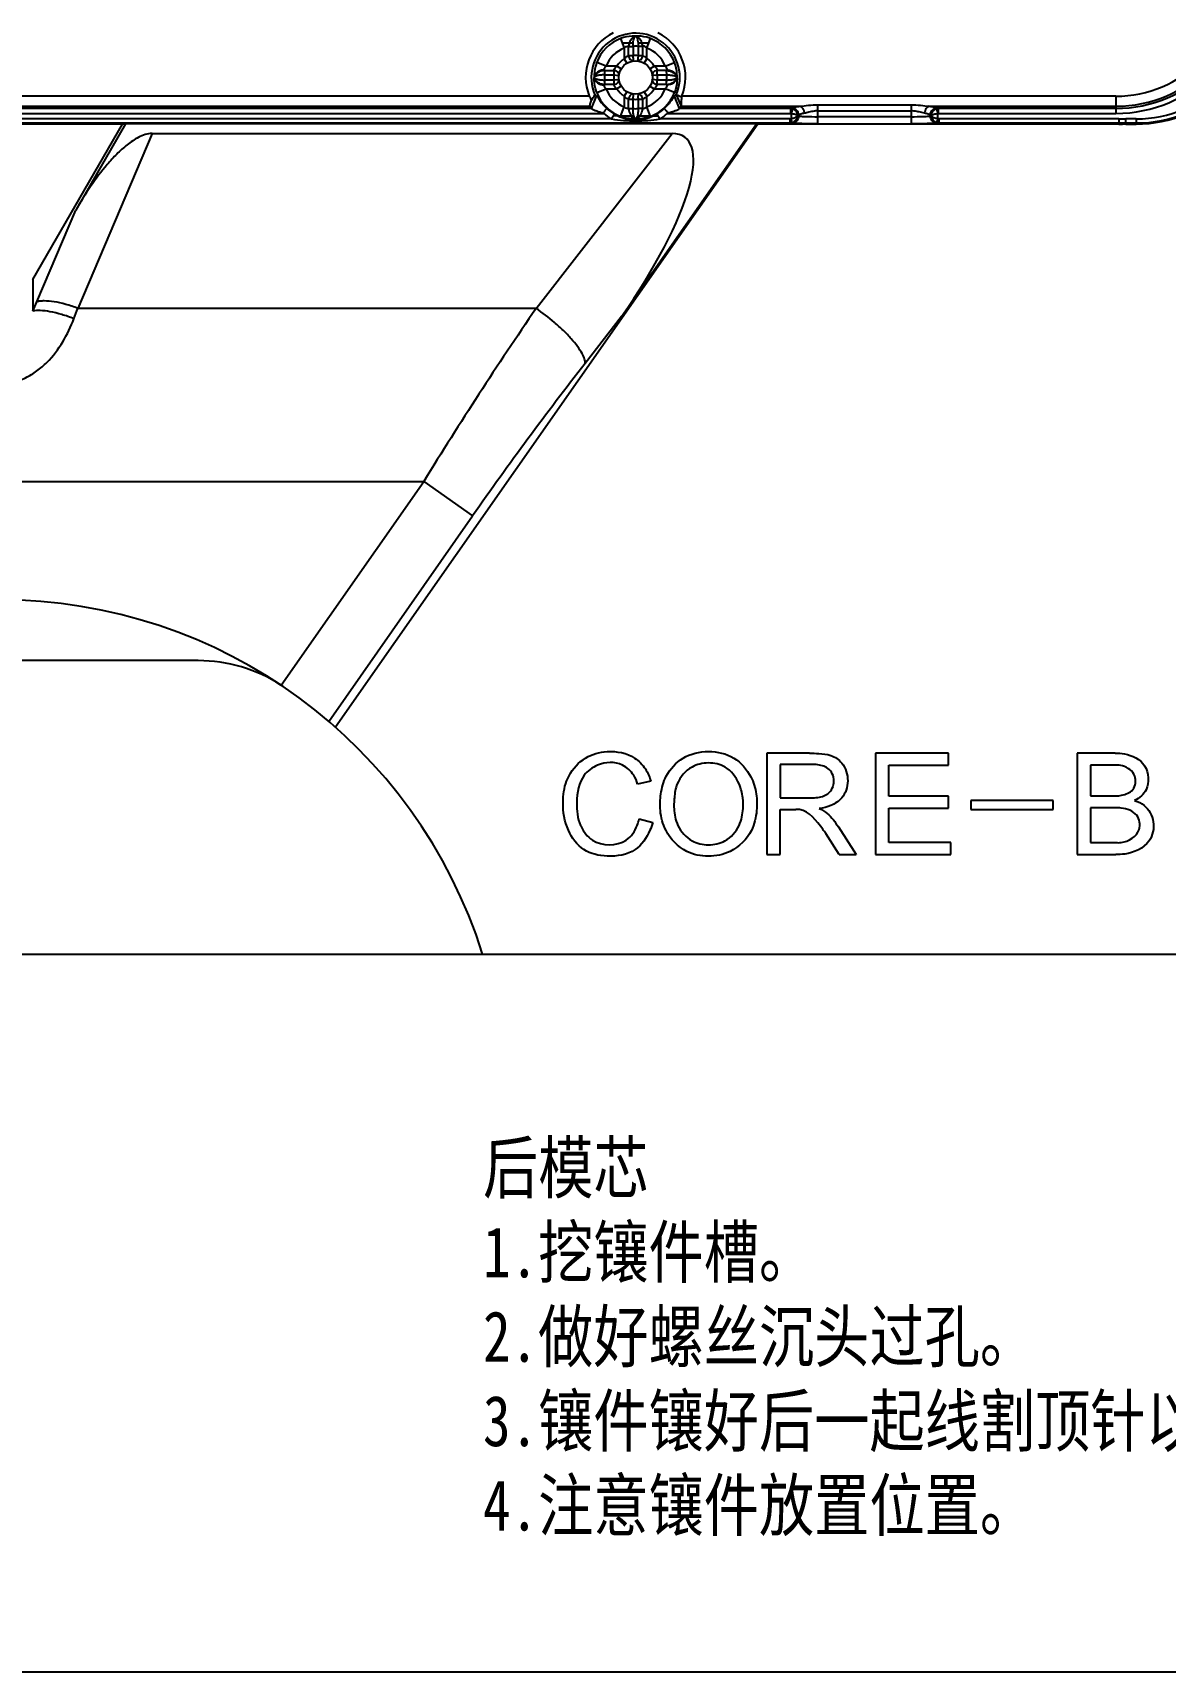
# Model space of a CAD drawing. Header units: millimetres. Extents: x -174 to 1895, y -261 to 458.
# Drawn here: x 161.5 to 273.4, y -18.4 to 143.5 of the extents above; entities that cross this region are included whole.
import ezdxf

# ---------------------------------------------------------------- set-up
doc = ezdxf.new("R2010")
doc.units = ezdxf.units.MM
doc.header["$LTSCALE"] = 16.335
doc.linetypes.add('HIDDEN', pattern=[0.2, 0.1, -0.1])
doc.layers.get('0').update_dxf_attribs({"linetype": 'CONTINUOUS'})
doc.layers.add('202', color=7, linetype='CONTINUOUS')
doc.styles.get("Standard").update_dxf_attribs({"font": 'txt', "width": 0.8})

msp = doc.modelspace()

# ---------------------------------------------------------------- linework, layer by layer
msp.add_lwpolyline([(-71.082, 385.971), (492.08, 385.971), (492.08, -18.425), (-71.082, -18.425)], close=True)
at = {"layer": '202', "color": 7, "linetype": 'Continuous'}
for p, q in [((219.597, 142.946), (219.958, 142.011)), ((222.201, 142.011), (222.562, 142.946)), ((219.958, 142.011), (219.958, 140.948)), ((219.958, 140.948), (220.219, 140.519)), ((220.393, 141.248), (220.393, 142.161)), ((220.829, 141.248), (220.393, 141.248)), ((220.842, 141.138), (220.829, 141.248)), ((221.331, 141.248), (221.274, 140.755)), ((221.331, 142.174), (221.331, 141.248)), ((221.766, 141.248), (221.331, 141.248)), ((221.766, 142.161), (221.766, 141.248)), ((221.94, 140.519), (222.201, 140.948)), ((222.201, 140.948), (222.201, 142.011)), ((218.17, 140.223), (217.235, 140.584)), ((218.007, 139.353), (218.934, 139.353)), ((218.02, 139.788), (218.934, 139.788)), ((219.233, 140.223), (218.17, 140.223)), ((218.934, 139.788), (218.934, 139.353)), ((218.934, 139.353), (219.425, 139.287)), ((219.662, 139.962), (219.233, 140.223)), ((222.497, 139.962), (222.927, 140.223)), ((222.723, 139.353), (223.007, 139.327)), ((223.989, 140.223), (222.927, 140.223)), ((223.007, 139.327), (223.226, 139.353)), ((224.139, 139.788), (223.226, 139.788)), ((223.226, 139.353), (223.226, 139.788)), ((223.226, 139.353), (224.152, 139.353)), ((223.989, 140.223), (224.924, 140.584)), ((217.235, 137.619), (218.17, 137.98)), ((218.934, 138.85), (218.007, 138.85)), ((218.934, 138.415), (218.02, 138.415)), ((218.17, 137.98), (219.233, 137.98)), ((219.152, 138.876), (218.934, 138.85)), ((218.934, 138.85), (218.934, 138.415)), ((219.436, 138.85), (219.152, 138.876)), ((219.662, 138.241), (219.233, 137.98)), ((220.219, 137.684), (219.958, 137.255)), ((221.94, 137.684), (222.201, 137.255)), ((222.497, 138.241), (222.927, 137.98)), ((223.226, 138.85), (222.734, 138.916)), ((222.927, 137.98), (223.989, 137.98)), ((224.152, 138.85), (223.226, 138.85)), ((223.226, 138.415), (223.226, 138.85)), ((224.139, 138.415), (223.226, 138.415)), ((224.924, 137.619), (223.989, 137.98)), ((216.725, 136.047), (99.81, 136.047)), ((99.952, 136.26), (216.582, 136.26)), ((216.503, 137.255), (100.033, 137.255)), ((216.729, 136.033), (217.23, 137.261)), ((219.597, 135.257), (219.958, 136.192)), ((219.958, 137.255), (219.958, 136.192)), ((220.393, 136.955), (220.828, 136.955)), ((220.393, 136.042), (220.393, 136.955)), ((220.828, 136.955), (220.886, 137.449)), ((220.828, 136.029), (220.828, 136.955)), ((221.331, 137.458), (221.305, 137.174)), ((221.305, 137.174), (221.331, 136.955)), ((221.331, 136.955), (221.767, 136.955)), ((221.331, 136.955), (221.331, 136.029)), ((221.767, 136.956), (221.768, 136.041)), ((222.201, 136.192), (222.201, 137.255)), ((222.562, 135.257), (222.201, 136.192)), ((225.43, 136.033), (224.93, 137.261)), ((225.099, 137.375), (225.572, 136.252)), ((225.612, 137.154), (225.099, 137.374)), ((236.375, 136.047), (225.435, 136.047)), ((225.572, 136.26), (237.288, 136.26)), ((268.516, 137.255), (225.657, 137.255)), ((236.375, 136.047), (236.52, 136.103)), ((236.375, 136.047), (236.375, 135.549)), ((239.07, 136.403), (248.315, 136.403)), ((239.07, 134.525), (239.07, 136.403)), ((248.315, 136.403), (248.315, 134.525)), ((250.096, 136.26), (268.516, 136.26)), ((250.865, 136.103), (251.009, 136.047)), ((268.516, 136.047), (251.009, 136.047)), ((251.009, 135.549), (251.009, 136.047)), ((268.516, 137.255), (268.516, 135.549)), ((80.202, 134.605), (236.332, 134.605)), ((218.694, 135.007), (97.84, 135.007)), ((98.582, 135.547), (217.944, 135.549)), ((170.38, 134.496), (146.154, 134.496)), ((161.522, 119.157), (170.38, 134.496)), ((170.688, 134.52), (165.764, 125.993)), ((170.389, 134.497), (170.688, 134.52)), ((233.024, 134.52), (170.688, 134.52)), ((233.158, 134.496), (191.436, 74.911)), ((218.882, 135.325), (218.694, 135.007)), ((218.882, 135.325), (218.982, 135.489)), ((219.702, 115.495), (233.024, 134.52)), ((223.178, 135.489), (223.278, 135.325)), ((223.465, 135.007), (223.278, 135.325)), ((236.332, 135.007), (223.465, 135.007)), ((224.216, 135.549), (236.375, 135.549)), ((233.024, 134.52), (233.154, 134.497)), ((268.817, 134.496), (233.158, 134.496)), ((236.332, 135.007), (236.332, 134.605)), ((236.52, 134.587), (236.332, 134.605)), ((236.578, 136.008), (236.438, 135.54)), ((236.438, 135.54), (236.438, 135.024)), ((236.563, 134.647), (236.438, 135.024)), ((237.181, 135.406), (237.099, 135.375)), ((237.099, 135.298), (237.099, 135.375)), ((237.181, 135.29), (237.099, 135.298)), ((237.181, 135.29), (237.181, 135.406)), ((248.315, 135.228), (239.069, 135.228)), ((239.07, 135.806), (248.315, 135.806)), ((239.07, 134.525), (248.314, 134.525)), ((250.285, 135.375), (250.204, 135.406)), ((250.204, 135.406), (250.204, 135.29)), ((250.285, 135.298), (250.204, 135.29)), ((250.285, 135.375), (250.285, 135.298)), ((250.806, 136.008), (250.946, 135.54)), ((250.946, 135.024), (250.821, 134.647)), ((251.052, 134.605), (250.865, 134.587)), ((250.946, 135.024), (250.946, 135.54)), ((251.009, 135.549), (268.516, 135.549)), ((268.817, 135.007), (251.052, 135.007)), ((251.052, 135.007), (251.052, 134.605)), ((251.052, 134.605), (268.817, 134.605)), ((268.817, 135.007), (268.817, 134.497)), ((270.526, 135.007), (269.526, 135.016)), ((269.526, 134.497), (269.526, 135.007)), ((269.526, 134.605), (270.526, 134.605)), ((269.526, 134.497), (270.526, 134.497)), ((270.526, 135.007), (270.526, 134.497)), ((173.318, 133.564), (165.988, 116.297)), ((173.305, 133.564), (224.694, 133.564)), ((211.25, 116.297), (224.694, 133.564)), ((161.919, 116.937), (165.764, 125.993)), ((161.522, 119.157), (161.522, 116.012)), ((211.25, 116.297), (165.988, 116.297)), ((219.702, 115.495), (216.091, 110.856)), ((116.393, 99.196), (200.142, 99.196)), ((186.048, 79.068), (200.142, 99.196)), ((200.142, 99.196), (204.982, 95.807)), ((190.762, 75.498), (204.982, 95.807)), ((177.863, 81.497), (138.671, 81.497)), ((238.267, 72.347), (234.047, 72.347)), ((234.047, 72.347), (234.047, 62.347)), ((252.007, 72.347), (244.777, 72.347)), ((244.777, 72.347), (244.777, 62.347)), ((252.007, 71.167), (252.007, 72.347)), ((268.447, 72.347), (264.697, 72.347)), ((264.697, 72.347), (264.697, 62.347)), ((238.267, 71.247), (235.367, 71.247)), ((235.367, 71.247), (235.367, 67.937)), ((246.097, 71.167), (252.007, 71.167)), ((246.097, 68.107), (246.097, 71.167)), ((268.527, 71.167), (266.017, 71.167)), ((266.017, 71.167), (266.017, 68.147)), ((222.577, 69.607), (221.277, 69.297)), ((252.007, 68.107), (246.097, 68.107)), ((252.007, 66.937), (252.007, 68.107)), ((266.017, 68.147), (268.527, 68.147)), ((235.367, 67.937), (238.267, 67.937)), ((235.367, 66.787), (236.907, 66.787)), ((235.367, 62.347), (235.367, 66.787)), ((246.097, 66.937), (252.007, 66.937)), ((246.097, 63.527), (246.097, 66.937)), ((262.337, 67.667), (254.197, 67.667)), ((254.197, 67.667), (254.197, 66.787)), ((254.197, 66.787), (262.337, 66.787)), ((262.337, 66.787), (262.337, 67.667)), ((268.527, 66.967), (266.017, 66.967)), ((266.017, 66.967), (266.017, 63.527)), ((221.427, 65.857), (222.767, 65.517)), ((241.117, 65.067), (242.857, 62.347)), ((241.197, 62.347), (239.877, 64.427)), ((252.237, 63.527), (246.097, 63.527)), ((252.237, 62.347), (252.237, 63.527)), ((266.017, 63.527), (268.527, 63.527)), ((234.047, 62.347), (235.367, 62.347)), ((241.197, 62.347), (242.857, 62.347)), ((244.777, 62.347), (252.237, 62.347)), ((264.697, 62.347), (268.527, 62.347)), ((20.267, 52.497), (296.267, 52.497))]:
    msp.add_line(p, q, dxfattribs=at)
at = {"layer": '202', "color": 8, "linetype": 'HIDDEN'}
for p, q in [((219.425, 139.287), (219.436, 139.353)), ((219.435, 139.361), (219.436, 139.353)), ((221.274, 140.755), (221.331, 140.745)), ((221.339, 140.747), (221.331, 140.745)), ((222.734, 138.916), (222.723, 138.85)), ((222.725, 138.842), (222.723, 138.85)), ((220.821, 137.456), (220.828, 137.458)), ((220.886, 137.449), (220.828, 137.458))]:
    msp.add_line(p, q, dxfattribs=at)
for points in [[(219.436, 139.353), (219.434, 139.307), (219.435, 139.329), (219.436, 139.353)], [(220.828, 140.745), (220.814, 140.747), (220.828, 140.746), (220.828, 140.745)], [(220.828, 140.745), (220.852, 140.746), (220.875, 140.747), (220.828, 140.745)], [(221.331, 140.745), (221.285, 140.747), (221.307, 140.746), (221.331, 140.745)], [(222.723, 139.353), (222.724, 139.329), (222.725, 139.307), (222.723, 139.353)], [(219.436, 138.85), (219.435, 138.874), (219.434, 138.896), (219.436, 138.85)], [(222.723, 138.85), (222.725, 138.896), (222.724, 138.874), (222.723, 138.85)], [(220.828, 137.458), (220.874, 137.456), (220.852, 137.457), (220.828, 137.458)]]:
    msp.add_lwpolyline(points, dxfattribs=at)
at = {"layer": '202', "color": 7, "linetype": 'Continuous'}
msp.add_circle((221.08, 139.102), 1.658, dxfattribs=at)
for centre, radius, start, end in [((268.516, 149.051), 13.502, 270, 360), ((268.516, 149.051), 13.004, 270, 360), ((268.516, 149.051), 12.791, 270, 360), ((268.516, 149.051), 11.796, 270, 360), ((270.526, 147.041), 12.544, 270, 360), ((270.526, 147.041), 12.436, 270, 360), ((270.526, 147.041), 12.034, 270, 360), ((221.08, 139.102), 4.936, 116.58659, 201.96968), ((221.08, 139.101), 4.375, 51.32896, 203.23651), ((221.08, 139.102), 4.121, 111.08325, 158.91674), ((221.08, 139.102), 4.121, 21.08326, 68.91675), ((221.08, 139.102), 4.936, 338.03038, 63.41488), ((221.08, 139.102), 4.374, 336.74948, 51.31085), ((221.08, 139.102), 3.118, 111.08312, 158.91664), ((221.08, 139.102), 2.161, 121.27067, 148.72933), ((441.609, 141.484), 220.78, 179.82079, 180.06123), ((221.08, 139.102), 2.161, 83.32336, 96.65066), ((221.08, 139.102), 3.083, 85.32563, 94.63819), ((221.08, 139.102), 3.118, 21.08327, 68.91636), ((221.08, 139.102), 2.161, 31.27067, 58.72887), ((221.08, 139.102), 3.083, 175.32608, 184.67387), ((221.08, 139.102), 2.161, 173.32384, 186.6761), ((218.962, 139.295), 0.483, 31.86312, 44.51466), ((221.08, 139.102), 2.161, 353.32384, 6.67616), ((221.08, 139.102), 3.083, 355.32608, 4.67391), ((221.08, 139.102), 3.118, 201.08323, 248.91684), ((221.08, 139.102), 2.161, 211.27065, 238.72933), ((221.08, 139.102), 3.118, 291.0834, 338.91687), ((221.08, 139.102), 2.161, 301.27069, 328.72937), ((223.198, 138.908), 0.483, 211.86313, 224.51466), ((222.857, 140.303), 7.465, 212.79477, 214.76273), ((191.929, 153.845), 30.047, 325.60796, 326.75871), ((221.934, 144.447), 8.588, 235.43037, 236.78814), ((221.08, 139.102), 4.121, 201.08324, 248.91675), ((221.085, 139.109), 4.186, 227.20751, 239.84781), ((221.08, 139.102), 2.161, 263.32339, 276.67662), ((221.08, 139.102), 4.121, 291.08325, 338.91682), ((221.074, 139.11), 4.187, 300.16949, 312.75631), ((220.257, 144.403), 8.535, 303.19415, 304.55998), ((219.259, 140.33), 7.516, 325.25915, 327.14194), ((224.293, 137.806), 1.47, 333.74354, 338.00817), ((215.536, 132.82), 3.639, 48.583, 50.18527), ((221.08, 139.102), 4.739, 228.56173, 239.77524), ((219.06, 82.94), 52.385, 89.74735, 90.19081), ((221.142, 139.195), 4.29, 239.76822, 244.84958), ((221.08, 139.102), 3.083, 265.32588, 274.67436), ((220.982, 139.262), 4.365, 295.59553, 300.20566), ((221.08, 139.102), 4.739, 300.22714, 311.44021), ((226.622, 132.822), 3.636, 129.81402, 131.41947), ((236.326, 135.305), 0.7, 270.47292, 289.75595), ((251.058, 135.305), 0.7, 250.24154, 269.5296), ((268.817, 148.75), 13.742, 270, 272.95327), ((268.817, 148.75), 14.144, 270, 272.87122), ((268.817, 148.75), 14.253, 270, 272.84749), ((55.251, 162.219), 115.882, 336.5002, 336.99776), ((38.237, 165.107), 136.758, 338.6283, 339.08977), ((564.048, -125.032), 427.441, 145.62608, 148.35979), ((507.91, -116.178), 369.734, 142.11723, 145.01618), ((158.267, 37.497), 50, 17.4576, 162.5424), ((177.863, 66.497), 15, 56.94098, 90)]:
    msp.add_arc(centre, radius, start, end, dxfattribs=at)
at = {"layer": '202', "color": 8, "linetype": 'HIDDEN'}
msp.add_arc((177.863, 66.497), 15, 55.95227, 56.94098, dxfattribs=at)
at = {"layer": '202', "color": 7, "linetype": 'Continuous'}
msp.add_ellipse((212.633, 116.021), major_axis=(-13.353, -17.151), ratio=0.2760345, start_param=1.7524614, end_param=3.3532807, dxfattribs=at)
for points, knots in [([(221.08, 143.187), (220.967, 143.193), (220.465, 143.196), (219.962, 143.087), (219.597, 142.946)], [0, 0, 0, 0, 0.2234714, 1, 1, 1, 1]), ([(219.763, 142.516), (219.829, 142.515), (219.958, 142.515), (220.143, 142.517), (220.309, 142.517), (220.411, 142.512), (220.456, 142.516)], [0, 0, 0, 0, 0.2839061, 0.5575239, 0.8034271, 1, 1, 1, 1]), ([(221.08, 143.187), (220.946, 143.174), (220.663, 142.972), (220.515, 142.688), (220.456, 142.516)], [0, 0, 0, 0, 0.4246992, 1, 1, 1, 1]), ([(220.456, 142.516), (220.481, 142.516), (220.608, 142.517), (220.736, 142.516), (220.839, 142.516)], [0, 0, 0, 0, 0.1921162, 1, 1, 1, 1]), ([(220.83, 142.174), (220.83, 142.203), (220.829, 142.317), (220.833, 142.431), (220.841, 142.516)], [0, 0, 0, 0, 0.2546707, 1, 1, 1, 1]), ([(220.839, 142.516), (220.847, 142.603), (220.867, 142.761), (220.923, 142.969), (220.987, 143.109), (221.048, 143.178), (221.08, 143.187)], [0, 0, 0, 0, 0.3585965, 0.6539177, 0.8683577, 1, 1, 1, 1]), ([(222.562, 142.946), (222.436, 142.995), (221.957, 143.15), (221.446, 143.21), (221.08, 143.187)], [0, 0, 0, 0, 0.2688786, 1, 1, 1, 1]), ([(221.08, 143.187), (221.111, 143.178), (221.173, 143.11), (221.236, 142.968), (221.291, 142.761), (221.312, 142.603), (221.321, 142.516)], [0, 0, 0, 0, 0.1321901, 0.3463724, 0.641499, 1, 1, 1, 1]), ([(221.703, 142.516), (221.645, 142.688), (221.498, 142.973), (221.213, 143.173), (221.08, 143.187)], [0, 0, 0, 0, 0.5740942, 1, 1, 1, 1]), ([(221.32, 142.516), (221.323, 142.488), (221.33, 142.374), (221.332, 142.26), (221.331, 142.174)], [0, 0, 0, 0, 0.24357, 1, 1, 1, 1]), ([(221.321, 142.516), (221.358, 142.516), (221.485, 142.517), (221.613, 142.517), (221.703, 142.516)], [0, 0, 0, 0, 0.292926, 1, 1, 1, 1]), ([(221.703, 142.516), (221.748, 142.512), (221.851, 142.516), (222.082, 142.517), (222.267, 142.513), (222.396, 142.516)], [0, 0, 0, 0, 0.1965758, 0.4424891, 1, 1, 1, 1]), ([(219.958, 142.011), (220.019, 142.082), (220.147, 142.191), (220.336, 142.2), (220.393, 142.161)], [0, 0, 0, 0, 0.5755606, 1, 1, 1, 1]), ([(219.958, 140.948), (219.979, 140.974), (220.065, 141.07), (220.168, 141.153), (220.253, 141.196)], [0, 0, 0, 0, 0.2613169, 1, 1, 1, 1]), ([(220.253, 141.196), (220.266, 141.202), (220.311, 141.224), (220.359, 141.24), (220.393, 141.248)], [0, 0, 0, 0, 0.2937202, 1, 1, 1, 1]), ([(220.393, 142.161), (220.42, 142.163), (220.566, 142.168), (220.711, 142.171), (220.83, 142.174)], [0, 0, 0, 0, 0.1835213, 1, 1, 1, 1]), ([(220.393, 141.248), (220.396, 141.156), (220.442, 140.982), (220.564, 140.85), (220.631, 140.808)], [0, 0, 0, 0, 0.5360163, 1, 1, 1, 1]), ([(220.828, 140.745), (220.835, 140.745), (220.853, 140.747), (220.869, 140.75), (220.899, 140.752), (220.889, 140.765), (220.879, 140.77), (220.877, 140.785), (220.88, 140.8), (220.88, 140.817), (220.877, 140.836), (220.873, 140.865), (220.867, 140.928), (220.86, 140.983), (220.856, 141.022)], [0, 0, 0, 0, 0.0578008, 0.1466774, 0.1980246, 0.2217635, 0.2605083, 0.296835, 0.3406586, 0.3908127, 0.4473776, 0.5103339, 0.6537062, 1, 1, 1, 1]), ([(221.766, 142.161), (221.74, 142.163), (221.594, 142.167), (221.449, 142.171), (221.331, 142.174)], [0, 0, 0, 0, 0.1834869, 1, 1, 1, 1]), ([(221.741, 141.097), (221.745, 141.109), (221.758, 141.159), (221.765, 141.21), (221.766, 141.248)], [0, 0, 0, 0, 0.2600205, 1, 1, 1, 1]), ([(222.201, 142.011), (222.169, 142.047), (222.085, 142.127), (221.933, 142.194), (221.807, 142.187), (221.766, 142.161)], [0, 0, 0, 0, 0.295414, 0.7016712, 1, 1, 1, 1]), ([(221.766, 141.248), (221.794, 141.241), (221.964, 141.188), (222.107, 141.063), (222.201, 140.948)], [0, 0, 0, 0, 0.1628847, 1, 1, 1, 1]), ([(217.235, 140.584), (217.187, 140.458), (217.031, 139.98), (216.973, 139.469), (216.994, 139.102)], [0, 0, 0, 0, 0.2681741, 1, 1, 1, 1]), ([(217.997, 139.849), (217.87, 139.845), (217.624, 139.802), (217.302, 139.641), (217.07, 139.403), (217, 139.199), (216.994, 139.102)], [0, 0, 0, 0, 0.2797189, 0.5448905, 0.7843584, 1, 1, 1, 1]), ([(218.02, 139.788), (217.891, 139.78), (217.639, 139.737), (217.319, 139.571), (217.087, 139.362), (217.002, 139.184), (216.994, 139.102)], [0, 0, 0, 0, 0.2951423, 0.5736701, 0.8112157, 1, 1, 1, 1]), ([(218.007, 139.353), (217.882, 139.354), (217.648, 139.348), (217.335, 139.293), (217.12, 139.225), (217.005, 139.145), (216.994, 139.102)], [0, 0, 0, 0, 0.3510825, 0.6544956, 0.8749789, 1, 1, 1, 1]), ([(217.997, 139.849), (217.99, 139.878), (217.99, 140.023), (218.086, 140.15), (218.17, 140.223)], [0, 0, 0, 0, 0.2111084, 1, 1, 1, 1]), ([(218.02, 139.788), (218.018, 139.761), (218.014, 139.616), (218.011, 139.471), (218.007, 139.353)], [0, 0, 0, 0, 0.1834857, 1, 1, 1, 1]), ([(218.934, 139.788), (218.94, 139.816), (218.993, 139.986), (219.118, 140.129), (219.233, 140.223)], [0, 0, 0, 0, 0.1628896, 1, 1, 1, 1]), ([(219.085, 139.763), (219.072, 139.766), (219.023, 139.78), (218.971, 139.787), (218.934, 139.788)], [0, 0, 0, 0, 0.2600206, 1, 1, 1, 1]), ([(219.435, 139.338), (219.435, 139.355), (219.431, 139.43), (219.401, 139.501), (219.371, 139.549)], [0, 0, 0, 0, 0.2334734, 1, 1, 1, 1]), ([(221.316, 140.747), (221.341, 140.746), (221.451, 140.757), (221.551, 140.817), (221.611, 140.876)], [0, 0, 0, 0, 0.23033, 1, 1, 1, 1]), ([(223.226, 139.788), (223.133, 139.785), (222.958, 139.738), (222.825, 139.614), (222.783, 139.545)], [0, 0, 0, 0, 0.5361577, 1, 1, 1, 1]), ([(222.927, 140.223), (222.953, 140.202), (223.049, 140.116), (223.131, 140.013), (223.174, 139.928)], [0, 0, 0, 0, 0.2613151, 1, 1, 1, 1]), ([(223.174, 139.928), (223.181, 139.915), (223.202, 139.87), (223.218, 139.822), (223.226, 139.788)], [0, 0, 0, 0, 0.293715, 1, 1, 1, 1]), ([(223.989, 140.223), (224.019, 140.197), (224.116, 140.1), (224.186, 139.948), (224.163, 139.849)], [0, 0, 0, 0, 0.2816059, 1, 1, 1, 1]), ([(224.139, 139.788), (224.269, 139.783), (224.519, 139.733), (224.843, 139.573), (225.072, 139.36), (225.156, 139.183), (225.165, 139.101)], [0, 0, 0, 0, 0.2953442, 0.5735277, 0.8130661, 1, 1, 1, 1]), ([(224.152, 139.353), (224.151, 139.396), (224.148, 139.541), (224.145, 139.686), (224.139, 139.788)], [0, 0, 0, 0, 0.298622, 1, 1, 1, 1]), ([(224.152, 139.353), (224.278, 139.354), (224.512, 139.351), (224.826, 139.297), (225.039, 139.224), (225.154, 139.145), (225.165, 139.101)], [0, 0, 0, 0, 0.3511662, 0.654213, 0.8755089, 1, 1, 1, 1]), ([(224.163, 139.849), (224.285, 139.845), (224.531, 139.797), (224.938, 139.611), (225.153, 139.302), (225.165, 139.101)], [0, 0, 0, 0, 0.274274, 0.5505461, 1, 1, 1, 1]), ([(225.165, 139.101), (225.172, 139.214), (225.173, 139.717), (225.065, 140.22), (224.924, 140.584)], [0, 0, 0, 0, 0.2237816, 1, 1, 1, 1]), ([(217.235, 137.619), (217.187, 137.745), (217.031, 138.224), (216.973, 138.734), (216.994, 139.102)], [0, 0, 0, 0, 0.2682376, 1, 1, 1, 1]), ([(216.994, 139.102), (217.007, 138.901), (217.222, 138.592), (217.629, 138.406), (217.874, 138.358), (217.997, 138.354)], [0, 0, 0, 0, 0.4498102, 0.7259966, 1, 1, 1, 1]), ([(216.994, 139.102), (217.003, 139.021), (217.087, 138.844), (217.316, 138.631), (217.639, 138.469), (217.89, 138.42), (218.02, 138.415)], [0, 0, 0, 0, 0.1862986, 0.4254052, 0.7040725, 1, 1, 1, 1]), ([(216.994, 139.102), (217.006, 139.059), (217.12, 138.979), (217.334, 138.907), (217.647, 138.854), (217.881, 138.851), (218.007, 138.85)], [0, 0, 0, 0, 0.1245888, 0.345546, 0.6482683, 1, 1, 1, 1]), ([(218.17, 137.98), (218.141, 138.006), (218.043, 138.104), (217.974, 138.256), (217.997, 138.354)], [0, 0, 0, 0, 0.2816008, 1, 1, 1, 1]), ([(218.007, 138.85), (218.008, 138.807), (218.012, 138.662), (218.015, 138.517), (218.02, 138.415)], [0, 0, 0, 0, 0.2986237, 1, 1, 1, 1]), ([(218.934, 138.415), (219.02, 138.418), (219.193, 138.462), (219.33, 138.584), (219.374, 138.659)], [0, 0, 0, 0, 0.4967909, 1, 1, 1, 1]), ([(218.985, 138.274), (218.979, 138.288), (218.957, 138.333), (218.942, 138.381), (218.934, 138.415)], [0, 0, 0, 0, 0.302015, 1, 1, 1, 1]), ([(219.233, 137.98), (219.205, 138.003), (219.109, 138.09), (219.027, 138.192), (218.985, 138.274)], [0, 0, 0, 0, 0.2849104, 1, 1, 1, 1]), ([(219.374, 138.659), (219.384, 138.675), (219.417, 138.739), (219.435, 138.812), (219.435, 138.865)], [0, 0, 0, 0, 0.2652589, 1, 1, 1, 1]), ([(222.725, 138.865), (222.724, 138.848), (222.729, 138.773), (222.758, 138.702), (222.788, 138.654)], [0, 0, 0, 0, 0.2334735, 1, 1, 1, 1]), ([(223.226, 138.415), (223.219, 138.387), (223.166, 138.217), (223.041, 138.074), (222.927, 137.98)], [0, 0, 0, 0, 0.1628894, 1, 1, 1, 1]), ([(223.075, 138.441), (223.088, 138.437), (223.137, 138.423), (223.188, 138.416), (223.226, 138.415)], [0, 0, 0, 0, 0.2600206, 1, 1, 1, 1]), ([(224.163, 138.354), (224.17, 138.325), (224.17, 138.18), (224.073, 138.053), (223.989, 137.98)], [0, 0, 0, 0, 0.2111091, 1, 1, 1, 1]), ([(224.139, 138.415), (224.388, 138.424), (224.749, 138.545), (225.072, 138.842), (225.157, 139.02), (225.165, 139.101)], [0, 0, 0, 0, 0.5716708, 0.8114294, 1, 1, 1, 1]), ([(224.139, 138.415), (224.141, 138.442), (224.146, 138.587), (224.149, 138.732), (224.152, 138.85)], [0, 0, 0, 0, 0.1834865, 1, 1, 1, 1]), ([(224.152, 138.85), (224.278, 138.85), (224.513, 138.854), (224.823, 138.906), (225.028, 138.976), (225.131, 139.046), (225.16, 139.084), (225.165, 139.101)], [0, 0, 0, 0, 0.3510048, 0.6535888, 0.8740712, 0.9482427, 1, 1, 1, 1]), ([(225.165, 139.102), (225.153, 138.901), (224.938, 138.592), (224.531, 138.406), (224.285, 138.358), (224.163, 138.354)], [0, 0, 0, 0, 0.4494697, 0.7257362, 1, 1, 1, 1]), ([(225.165, 139.101), (225.172, 138.99), (225.175, 138.487), (225.065, 137.984), (224.924, 137.619)], [0, 0, 0, 0, 0.2224211, 1, 1, 1, 1]), ([(216.503, 137.255), (216.517, 137.22), (216.577, 137.086), (216.657, 136.96), (216.725, 136.874)], [0, 0, 0, 0, 0.2545428, 1, 1, 1, 1]), ([(216.582, 136.26), (216.577, 136.268), (216.572, 136.293), (216.574, 136.362), (216.6, 136.485), (216.652, 136.666), (216.698, 136.801), (216.725, 136.874)], [0, 0, 0, 0, 0.0444428, 0.113752, 0.3288646, 0.632943, 1, 1, 1, 1]), ([(216.729, 136.033), (216.755, 136.011), (216.827, 135.969), (216.994, 135.886), (217.24, 135.792), (217.549, 135.697), (217.76, 135.641), (217.866, 135.616)], [0, 0, 0, 0, 0.0849284, 0.202058, 0.4617996, 0.7299791, 1, 1, 1, 1]), ([(217.23, 137.261), (217.247, 137.25), (217.284, 137.203), (217.349, 137.114), (217.439, 136.981), (217.554, 136.817), (217.695, 136.63), (217.917, 136.359), (218.106, 136.162), (218.241, 136.037)], [0, 0, 0, 0, 0.038889, 0.1097319, 0.2110556, 0.3388356, 0.4880125, 0.6519921, 1, 1, 1, 1]), ([(220.393, 136.955), (220.365, 136.962), (220.195, 137.015), (220.053, 137.14), (219.958, 137.255)], [0, 0, 0, 0, 0.1628816, 1, 1, 1, 1]), ([(220.393, 136.042), (220.367, 136.027), (220.205, 135.99), (220.042, 136.094), (219.958, 136.192)], [0, 0, 0, 0, 0.1908986, 1, 1, 1, 1]), ([(220.419, 137.106), (220.415, 137.094), (220.402, 137.044), (220.394, 136.993), (220.393, 136.955)], [0, 0, 0, 0, 0.2600205, 1, 1, 1, 1]), ([(220.393, 136.042), (220.396, 135.976), (220.427, 135.723), (220.529, 135.478), (220.639, 135.325)], [0, 0, 0, 0, 0.260036, 1, 1, 1, 1]), ([(220.393, 136.042), (220.42, 136.04), (220.565, 136.036), (220.71, 136.033), (220.828, 136.029)], [0, 0, 0, 0, 0.1834913, 1, 1, 1, 1]), ([(220.843, 137.456), (220.818, 137.457), (220.709, 137.446), (220.608, 137.386), (220.548, 137.328)], [0, 0, 0, 0, 0.23033, 1, 1, 1, 1]), ([(221.768, 136.041), (221.741, 136.04), (221.596, 136.035), (221.45, 136.032), (221.331, 136.029)], [0, 0, 0, 0, 0.182613, 1, 1, 1, 1]), ([(221.521, 135.325), (221.556, 135.374), (221.691, 135.591), (221.758, 135.848), (221.768, 136.041)], [0, 0, 0, 0, 0.2375471, 1, 1, 1, 1]), ([(221.767, 136.955), (221.764, 137.048), (221.717, 137.222), (221.595, 137.354), (221.527, 137.396)], [0, 0, 0, 0, 0.5361842, 1, 1, 1, 1]), ([(222.031, 137.092), (221.986, 137.058), (221.9, 137.006), (221.808, 136.965), (221.767, 136.956)], [0, 0, 0, 0, 0.5713235, 1, 1, 1, 1]), ([(222.201, 136.192), (222.141, 136.121), (222.014, 136.013), (221.824, 136.001), (221.768, 136.041)], [0, 0, 0, 0, 0.5753126, 1, 1, 1, 1]), ([(224.294, 135.616), (224.23, 135.685), (224.133, 135.787), (224.005, 135.925), (223.945, 135.998), (223.913, 136.032)], [0, 0, 0, 0, 0.4999845, 0.7499321, 1, 1, 1, 1]), ([(224.93, 137.261), (224.912, 137.25), (224.876, 137.203), (224.81, 137.113), (224.721, 136.981), (224.605, 136.817), (224.464, 136.629), (224.241, 136.357), (224.052, 136.161), (223.916, 136.035)], [0, 0, 0, 0, 0.0389279, 0.109757, 0.2108228, 0.3385148, 0.4879589, 0.6521513, 1, 1, 1, 1]), ([(224.293, 135.616), (224.4, 135.641), (224.611, 135.697), (224.92, 135.793), (225.165, 135.885), (225.332, 135.969), (225.404, 136.011), (225.43, 136.033)], [0, 0, 0, 0, 0.2699974, 0.5381407, 0.7979051, 0.9149687, 1, 1, 1, 1]), ([(225.612, 137.155), (225.606, 137.048), (225.591, 136.75), (225.578, 136.452), (225.572, 136.26)], [0, 0, 0, 0, 0.3584234, 1, 1, 1, 1]), ([(236.52, 136.103), (236.621, 136.142), (236.877, 136.203), (237.135, 136.241), (237.288, 136.26)], [0, 0, 0, 0, 0.4126589, 1, 1, 1, 1]), ([(236.52, 136.103), (236.688, 136.094), (236.951, 135.966), (237.134, 135.668), (237.177, 135.492), (237.181, 135.406)], [0, 0, 0, 0, 0.4876333, 0.7510074, 1, 1, 1, 1]), ([(237.288, 136.26), (237.578, 136.281), (238.168, 136.365), (238.764, 136.4), (239.07, 136.403)], [0, 0, 0, 0, 0.4872582, 1, 1, 1, 1]), ([(237.288, 136.26), (237.415, 136.24), (237.596, 136.079), (237.711, 135.81), (237.744, 135.646), (237.75, 135.563)], [0, 0, 0, 0, 0.4372273, 0.7183393, 1, 1, 1, 1]), ([(248.315, 136.403), (248.62, 136.4), (249.216, 136.365), (249.807, 136.281), (250.096, 136.26)], [0, 0, 0, 0, 0.5127356, 1, 1, 1, 1]), ([(250.096, 136.26), (249.969, 136.24), (249.788, 136.079), (249.674, 135.81), (249.64, 135.646), (249.634, 135.563)], [0, 0, 0, 0, 0.4372273, 0.7183393, 1, 1, 1, 1]), ([(250.096, 136.26), (250.249, 136.241), (250.508, 136.203), (250.764, 136.142), (250.865, 136.103)], [0, 0, 0, 0, 0.5873411, 1, 1, 1, 1]), ([(250.204, 135.406), (250.207, 135.492), (250.251, 135.668), (250.433, 135.966), (250.697, 136.094), (250.865, 136.103)], [0, 0, 0, 0, 0.2489926, 0.5123667, 1, 1, 1, 1]), ([(218.692, 135.007), (219.48, 134.876), (221.08, 134.764), (222.68, 134.876), (223.467, 135.007)], [0, 0, 0, 0, 0.4999995, 1, 1, 1, 1]), ([(219.319, 135.312), (219.595, 135.183), (220.176, 134.979), (221.095, 134.878), (222.013, 134.986), (222.593, 135.194), (222.868, 135.325)], [0, 0, 0, 0, 0.2494509, 0.4999963, 0.7505886, 1, 1, 1, 1]), ([(221.08, 135.016), (220.968, 135.009), (220.465, 135.008), (219.962, 135.117), (219.597, 135.257)], [0, 0, 0, 0, 0.2227629, 1, 1, 1, 1]), ([(219.624, 135.325), (219.8, 135.33), (220.138, 135.327), (220.476, 135.327), (220.639, 135.325)], [0, 0, 0, 0, 0.5196962, 1, 1, 1, 1]), ([(220.638, 135.325), (220.67, 135.282), (220.785, 135.142), (220.952, 135.03), (221.08, 135.016)], [0, 0, 0, 0, 0.2950661, 1, 1, 1, 1]), ([(220.639, 135.325), (220.657, 135.325), (220.744, 135.325), (220.831, 135.325), (220.9, 135.325)], [0, 0, 0, 0, 0.2048014, 1, 1, 1, 1]), ([(220.9, 135.325), (220.871, 135.43), (220.835, 135.666), (220.828, 135.902), (220.829, 136.029)], [0, 0, 0, 0, 0.4625881, 1, 1, 1, 1]), ([(221.08, 135.016), (221.062, 135.021), (221.025, 135.05), (220.955, 135.15), (220.921, 135.251), (220.901, 135.325)], [0, 0, 0, 0, 0.1509277, 0.3660355, 1, 1, 1, 1]), ([(221.08, 135.016), (221.118, 135.02), (221.298, 135.068), (221.435, 135.21), (221.521, 135.325)], [0, 0, 0, 0, 0.2127667, 1, 1, 1, 1]), ([(221.259, 135.325), (221.238, 135.251), (221.201, 135.14), (221.122, 135.028), (221.08, 135.016)], [0, 0, 0, 0, 0.637033, 1, 1, 1, 1]), ([(222.562, 135.257), (222.436, 135.208), (221.958, 135.053), (221.447, 134.995), (221.08, 135.016)], [0, 0, 0, 0, 0.2686085, 1, 1, 1, 1]), ([(221.331, 136.029), (221.332, 135.902), (221.324, 135.666), (221.288, 135.43), (221.259, 135.325)], [0, 0, 0, 0, 0.5374409, 1, 1, 1, 1]), ([(221.259, 135.325), (221.284, 135.325), (221.371, 135.325), (221.458, 135.325), (221.521, 135.325)], [0, 0, 0, 0, 0.283734, 1, 1, 1, 1]), ([(221.521, 135.325), (221.683, 135.326), (222.021, 135.327), (222.36, 135.331), (222.536, 135.325)], [0, 0, 0, 0, 0.4803346, 1, 1, 1, 1]), ([(222.868, 135.325), (222.9, 135.325), (223.037, 135.326), (223.173, 135.325), (223.276, 135.325)], [0, 0, 0, 0, 0.2406111, 1, 1, 1, 1]), ([(236.438, 135.54), (236.575, 135.528), (236.765, 135.501), (236.984, 135.436), (237.069, 135.398), (237.099, 135.375)], [0, 0, 0, 0, 0.599436, 0.8332925, 1, 1, 1, 1]), ([(237.099, 135.298), (237.072, 135.263), (236.991, 135.199), (236.776, 135.088), (236.578, 135.044), (236.438, 135.024)], [0, 0, 0, 0, 0.1815937, 0.4158497, 1, 1, 1, 1]), ([(237.181, 135.29), (237.18, 135.203), (237.141, 135.022), (236.962, 134.715), (236.69, 134.59), (236.52, 134.587)], [0, 0, 0, 0, 0.2512092, 0.5146568, 1, 1, 1, 1]), ([(239.07, 134.525), (238.551, 134.525), (237.833, 134.531), (236.983, 134.558), (236.652, 134.575), (236.52, 134.587)], [0, 0, 0, 0, 0.6101905, 0.8440739, 1, 1, 1, 1]), ([(236.563, 134.647), (236.703, 134.697), (236.95, 134.88), (237.076, 135.158), (237.099, 135.298)], [0, 0, 0, 0, 0.5098341, 1, 1, 1, 1]), ([(236.578, 136.008), (236.714, 135.961), (236.958, 135.786), (237.08, 135.513), (237.099, 135.375)], [0, 0, 0, 0, 0.506178, 1, 1, 1, 1]), ([(237.75, 135.563), (237.637, 135.545), (237.443, 135.505), (237.254, 135.444), (237.181, 135.406)], [0, 0, 0, 0, 0.5821086, 1, 1, 1, 1]), ([(237.181, 135.29), (237.279, 135.278), (237.524, 135.261), (238.153, 135.234), (238.685, 135.228), (239.069, 135.228)], [0, 0, 0, 0, 0.1565052, 0.389959, 1, 1, 1, 1]), ([(239.07, 135.806), (238.948, 135.802), (238.739, 135.788), (238.448, 135.734), (238.132, 135.65), (237.899, 135.6), (237.75, 135.563)], [0, 0, 0, 0, 0.2703524, 0.467977, 0.657754, 1, 1, 1, 1]), ([(250.865, 134.587), (250.733, 134.575), (250.401, 134.558), (249.551, 134.531), (248.833, 134.525), (248.314, 134.525)], [0, 0, 0, 0, 0.1559425, 0.3898239, 1, 1, 1, 1]), ([(249.634, 135.563), (249.538, 135.587), (249.276, 135.643), (248.844, 135.765), (248.495, 135.8), (248.315, 135.806)], [0, 0, 0, 0, 0.2218645, 0.5973351, 1, 1, 1, 1]), ([(248.315, 135.228), (248.699, 135.228), (249.231, 135.234), (249.86, 135.261), (250.106, 135.278), (250.204, 135.291)], [0, 0, 0, 0, 0.6100379, 0.8434941, 1, 1, 1, 1]), ([(250.204, 135.406), (250.13, 135.444), (249.941, 135.505), (249.748, 135.545), (249.634, 135.563)], [0, 0, 0, 0, 0.4178914, 1, 1, 1, 1]), ([(250.865, 134.587), (250.695, 134.59), (250.423, 134.715), (250.243, 135.022), (250.205, 135.203), (250.204, 135.29)], [0, 0, 0, 0, 0.4853436, 0.7487906, 1, 1, 1, 1]), ([(250.285, 135.375), (250.305, 135.513), (250.427, 135.786), (250.671, 135.961), (250.806, 136.008)], [0, 0, 0, 0, 0.4938221, 1, 1, 1, 1]), ([(250.285, 135.375), (250.316, 135.398), (250.401, 135.436), (250.62, 135.501), (250.81, 135.528), (250.946, 135.54)], [0, 0, 0, 0, 0.1667075, 0.400564, 1, 1, 1, 1]), ([(250.285, 135.298), (250.309, 135.158), (250.435, 134.88), (250.682, 134.697), (250.821, 134.647)], [0, 0, 0, 0, 0.4900665, 1, 1, 1, 1]), ([(250.946, 135.024), (250.806, 135.044), (250.609, 135.088), (250.393, 135.199), (250.312, 135.263), (250.285, 135.298)], [0, 0, 0, 0, 0.5840489, 0.8183237, 1, 1, 1, 1]), ([(173.305, 133.564), (173.076, 133.564), (172.618, 133.479), (171.77, 133.126), (170.817, 132.473), (169.801, 131.544), (168.565, 130.187), (167.192, 128.345), (166.222, 126.787), (165.764, 125.993)], [0, 0, 0, 0, 0.0624132, 0.1249053, 0.2498024, 0.3748216, 0.4998708, 0.7499088, 1, 1, 1, 1]), ([(165.988, 116.297), (165.593, 116.445), (164.814, 116.699), (163.696, 116.957), (162.838, 117.041), (162.266, 117.012), (162.025, 116.968), (161.919, 116.937)], [0, 0, 0, 0, 0.3039321, 0.5884335, 0.8248399, 0.9205949, 1, 1, 1, 1]), ([(150.943, 115.27), (151.25, 114.485), (151.979, 112.942), (153.27, 111.214), (154.586, 110.087), (155.71, 109.408), (156.951, 108.955), (158.267, 108.786), (159.583, 108.956), (160.823, 109.409), (161.949, 110.086), (163.265, 111.213), (164.553, 112.943), (165.284, 114.485), (165.591, 115.27)], [0, 0, 0, 0, 0.1223409, 0.2466689, 0.3096145, 0.3728885, 0.4363884, 0.5000099, 0.5636208, 0.6271241, 0.6903908, 0.7533358, 0.8776575, 1, 1, 1, 1]), ([(165.591, 115.27), (165.195, 115.424), (164.415, 115.694), (163.293, 115.975), (162.331, 116.098), (161.754, 116.071), (161.522, 116.012)], [0, 0, 0, 0, 0.3051725, 0.5912681, 0.8285173, 1, 1, 1, 1]), ([(216.091, 110.856), (216.101, 110.997), (216.035, 111.343), (215.776, 111.901), (215.328, 112.572), (214.706, 113.328), (213.936, 114.122), (212.8, 115.157), (211.878, 115.865), (211.25, 116.297)], [0, 0, 0, 0, 0.0569253, 0.1383582, 0.2474907, 0.3809593, 0.5326385, 0.6927953, 1, 1, 1, 1]), ([(214.501, 70.116), (214.882, 70.833), (215.983, 72.049), (218.434, 72.706), (220.743, 72.298), (222.082, 70.89), (222.46, 70.044), (222.577, 69.607)], [0, 0, 0, 0, 0.2337931, 0.4511734, 0.7244144, 0.8725117, 1, 1, 1, 1]), ([(221.277, 69.297), (221.194, 69.621), (220.876, 70.362), (219.594, 71.555), (217.479, 71.478), (215.558, 70.027), (215.145, 67.63), (215.342, 65.883), (215.676, 65.141), (215.691, 65.109)], [0, 0, 0, 0, 0.0813921, 0.2088854, 0.4177702, 0.5577111, 0.7937924, 0.9909011, 1, 1, 1, 1]), ([(223.507, 67.497), (223.516, 67.774), (223.588, 68.659), (224.045, 70.329), (225.683, 72.118), (228.271, 72.735), (230.897, 72.123), (232.491, 70.294), (233.005, 68.641), (233.068, 67.777), (233.067, 67.497)], [0, 0, 0, 0, 0.0540921, 0.172836, 0.3313725, 0.4992866, 0.6684568, 0.8307423, 0.9459586, 1, 1, 1, 1]), ([(231.707, 67.497), (231.704, 67.648), (231.663, 68.27), (231.298, 69.574), (230.178, 71.118), (228.272, 71.51), (226.402, 71.086), (225.122, 69.625), (224.926, 68.261), (224.869, 67.444), (224.868, 67.09), (224.877, 66.887)], [0, 0, 0, 0, 0.0373344, 0.1550268, 0.3343648, 0.4749106, 0.6122405, 0.7964139, 0.9121689, 0.9495033, 1, 1, 1, 1]), ([(238.267, 72.347), (238.579, 72.36), (239.28, 72.332), (240.436, 72.215), (241.705, 71.348), (242.235, 69.644), (241.69, 67.934), (240.422, 67.142), (239.635, 66.933), (239.227, 66.897)], [0, 0, 0, 0, 0.0973018, 0.2214607, 0.3589987, 0.5531662, 0.7394185, 0.8769565, 1, 1, 1, 1]), ([(238.267, 67.937), (238.491, 67.925), (239.102, 67.966), (240.243, 68.216), (240.91, 69.61), (240.24, 71.003), (239.1, 71.23), (238.491, 71.262), (238.267, 71.247)], [0, 0, 0, 0, 0.1013864, 0.2877344, 0.5018939, 0.7132866, 0.8986717, 1, 1, 1, 1]), ([(268.447, 72.347), (268.77, 72.366), (269.816, 72.291), (271.765, 71.395), (271.86, 68.775), (270.906, 67.961), (270.357, 67.667)], [0, 0, 0, 0, 0.1296647, 0.4515606, 0.7804969, 1, 1, 1, 1]), ([(222.767, 65.517), (222.697, 65.246), (222.346, 64.245), (221.103, 62.444), (218.405, 62.005), (215.808, 62.596), (214.176, 64.785), (213.788, 67.272), (214.032, 69.12), (214.412, 69.951), (214.501, 70.116)], [0, 0, 0, 0, 0.0503531, 0.1969006, 0.3698772, 0.5150944, 0.6642933, 0.8357399, 0.9663179, 1, 1, 1, 1]), ([(268.527, 68.147), (268.724, 68.141), (269.307, 68.201), (270.404, 68.619), (270.647, 70.294), (269.475, 71.119), (268.758, 71.182), (268.527, 71.167)], [0, 0, 0, 0, 0.1061742, 0.3360641, 0.5837963, 0.8788745, 1, 1, 1, 1]), ([(233.067, 67.497), (233.074, 67.228), (233.033, 66.288), (232.604, 64.355), (230.74, 62.536), (228.277, 62.024), (225.806, 62.529), (224.029, 64.383), (223.516, 66.279), (223.499, 67.23), (223.507, 67.497)], [0, 0, 0, 0, 0.0502402, 0.1781041, 0.3631538, 0.5014011, 0.6384237, 0.8212519, 0.9497794, 1, 1, 1, 1]), ([(224.877, 66.887), (224.904, 66.318), (225.147, 65.049), (226.449, 63.587), (228.279, 63.185), (230.116, 63.575), (231.418, 65.054), (231.698, 66.524), (231.715, 67.292), (231.707, 67.497)], [0, 0, 0, 0, 0.1480136, 0.3288544, 0.4719926, 0.6185109, 0.7987638, 0.9469738, 1, 1, 1, 1]), ([(239.877, 64.427), (239.781, 64.567), (239.084, 65.48), (238.163, 66.785), (237.034, 66.792), (236.907, 66.787)], [0, 0, 0, 0, 0.1306981, 0.9047784, 1, 1, 1, 1]), ([(239.227, 66.897), (239.516, 66.761), (240.027, 66.445), (240.628, 65.777), (240.966, 65.313), (241.117, 65.067)], [0, 0, 0, 0, 0.3507974, 0.6772311, 1, 1, 1, 1]), ([(270.357, 67.667), (270.74, 67.566), (271.603, 67.16), (272.459, 65.581), (271.978, 63.232), (269.997, 62.406), (268.829, 62.333), (268.527, 62.347)], [0, 0, 0, 0, 0.1288791, 0.3445402, 0.5741021, 0.8959012, 1, 1, 1, 1]), ([(268.527, 63.527), (268.714, 63.51), (269.589, 63.52), (271.127, 64.42), (270.761, 66.501), (269.431, 66.924), (268.711, 66.973), (268.527, 66.967)], [0, 0, 0, 0, 0.0849271, 0.42713, 0.6504849, 0.9149565, 1, 1, 1, 1]), ([(215.691, 65.109), (215.938, 64.581), (217.023, 63.165), (219.991, 63.126), (221.152, 64.852), (221.384, 65.63), (221.427, 65.857)], [0, 0, 0, 0, 0.2295891, 0.6730988, 0.9103448, 1, 1, 1, 1])]:
    msp.add_open_spline(points, degree=3, knots=knots, dxfattribs=at)
for points in [[(220.455, 142.516), (220.418, 142.402), (220.398, 142.281), (220.393, 142.161)], [(221.766, 142.161), (221.762, 142.281), (221.741, 142.402), (221.704, 142.516)], [(220.856, 141.022), (220.851, 141.061), (220.846, 141.099), (220.842, 141.138)], [(221.611, 140.876), (221.64, 140.904), (221.665, 140.936), (221.686, 140.971)], [(221.686, 140.971), (221.709, 141.01), (221.727, 141.053), (221.741, 141.097)], [(217.997, 139.849), (218.002, 139.828), (218.01, 139.807), (218.02, 139.788)], [(219.21, 139.708), (219.171, 139.731), (219.128, 139.749), (219.085, 139.763)], [(219.306, 139.633), (219.277, 139.662), (219.245, 139.687), (219.21, 139.708)], [(220.631, 140.808), (220.658, 140.792), (220.687, 140.778), (220.717, 140.767)], [(222.783, 139.545), (222.746, 139.484), (222.724, 139.41), (222.724, 139.338)], [(224.139, 139.788), (224.15, 139.807), (224.158, 139.828), (224.163, 139.849)], [(217.997, 138.354), (218.002, 138.375), (218.009, 138.396), (218.02, 138.415)], [(222.854, 138.57), (222.882, 138.541), (222.914, 138.516), (222.949, 138.496)], [(222.949, 138.496), (222.988, 138.472), (223.031, 138.454), (223.075, 138.441)], [(224.163, 138.354), (224.158, 138.375), (224.15, 138.396), (224.139, 138.415)], [(218.245, 136.033), (218.118, 135.894), (217.993, 135.754), (217.866, 135.616)], [(220.474, 137.232), (220.45, 137.193), (220.432, 137.15), (220.419, 137.106)], [(220.548, 137.328), (220.519, 137.299), (220.494, 137.267), (220.474, 137.232)], [(221.527, 137.396), (221.465, 137.434), (221.39, 137.457), (221.317, 137.457)], [(222.201, 137.255), (222.149, 137.196), (222.093, 137.14), (222.031, 137.092)], [(236.375, 136.047), (236.444, 136.044), (236.513, 136.031), (236.578, 136.008)], [(250.806, 136.008), (250.871, 136.031), (250.94, 136.044), (251.009, 136.047)], [(236.332, 135.007), (236.368, 135.007), (236.404, 135.013), (236.438, 135.024)], [(236.438, 135.54), (236.418, 135.546), (236.396, 135.549), (236.375, 135.549)], [(251.009, 135.549), (250.988, 135.549), (250.967, 135.546), (250.946, 135.54)], [(250.946, 135.024), (250.98, 135.013), (251.017, 135.007), (251.052, 135.007)]]:
    msp.add_open_spline(points, degree=3, dxfattribs=at)
at = {"layer": '202', "color": 8, "linetype": 'HIDDEN'}
for points, knots in [([(219.436, 139.353), (219.436, 139.348), (219.435, 139.328), (219.434, 139.354), (219.435, 139.361)], [0, 0, 0, 0, 0.3839212, 1, 1, 1, 1]), ([(221.331, 140.745), (221.327, 140.745), (221.307, 140.746), (221.332, 140.747), (221.339, 140.747)], [0, 0, 0, 0, 0.383891, 1, 1, 1, 1]), ([(222.723, 138.85), (222.723, 138.855), (222.724, 138.875), (222.725, 138.849), (222.725, 138.842)], [0, 0, 0, 0, 0.3839256, 1, 1, 1, 1]), ([(220.828, 137.458), (220.833, 137.458), (220.853, 137.457), (220.828, 137.456), (220.821, 137.456)], [0, 0, 0, 0, 0.383891, 1, 1, 1, 1])]:
    msp.add_open_spline(points, degree=3, knots=knots, dxfattribs=at)
msp.add_open_spline([(220.717, 140.767), (220.757, 140.754), (220.8, 140.746), (220.843, 140.746)], degree=3, dxfattribs=at)

# ---------------------------------------------------------------- texts
at = {"insert": (206.004, 33.912), "char_height": 5, "width": 134.45841, "attachment_point": 1}
msp.add_mtext('{\\fSimSun|b0|i0|c134|p2;后模芯\\P1.挖镶件槽。\\P2.做好螺丝沉头过孔。\\P3.镶件镶好后一起线割顶针以及镶针孔。\\P4.注意镶件放置位置。}', dxfattribs=at)

doc.saveas('drawing.dxf')
